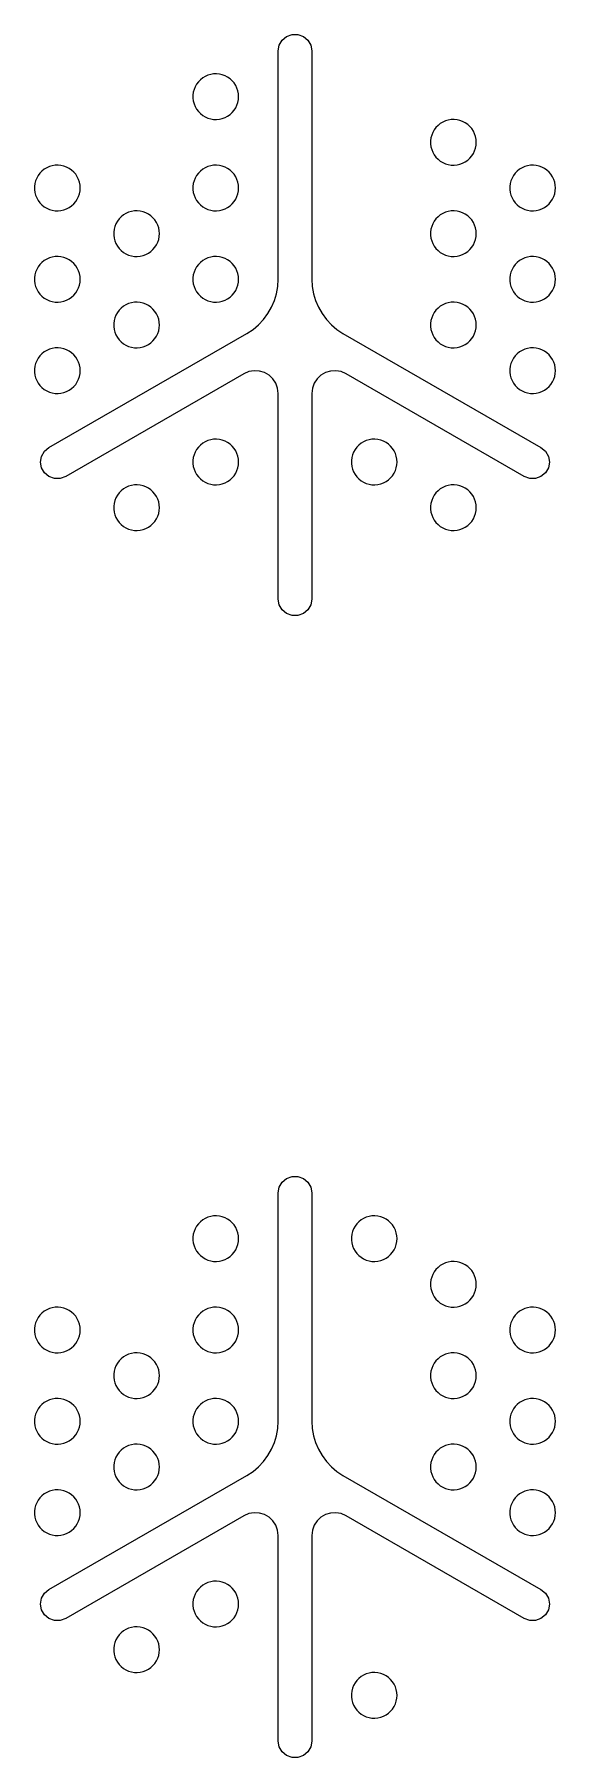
# Model space of a CAD drawing. Header units: metres. Extents: x 19 to 256, y 19 to 256.
# Drawn here: x 194.3 to 205.7, y 143.64 to 181.36 of the extents above; entities that cross this region are included whole.
import ezdxf

# ---------------------------------------------------------------- set-up
doc = ezdxf.new("R2010")
doc.units = ezdxf.units.M

msp = doc.modelspace()

# ---------------------------------------------------------------- linework, layer by layer
for points in [[(199.634, 181), (199.656, 181.125), (199.72, 181.235), (199.817, 181.317), (199.936, 181.36), (200.064, 181.36), (200.183, 181.317), (200.28, 181.235), (200.344, 181.125), (200.366, 181), (200.366, 176), (200.375, 175.841), (200.403, 175.685), (200.448, 175.533), (200.511, 175.387), (200.591, 175.249), (200.686, 175.122), (200.795, 175.006), (200.916, 174.904), (201.049, 174.817), (205.379, 172.317), (205.477, 172.235), (205.54, 172.125), (205.562, 172), (205.54, 171.875), (205.477, 171.765), (205.379, 171.683), (205.26, 171.64), (205.133, 171.64), (205.013, 171.683), (201.116, 173.933), (201.009, 173.979), (200.895, 173.999), (200.779, 173.992), (200.668, 173.959), (200.567, 173.901), (200.483, 173.821), (200.419, 173.724), (200.38, 173.615), (200.366, 173.5), (200.366, 169), (200.344, 168.875), (200.28, 168.765), (200.183, 168.683), (200.064, 168.64), (199.936, 168.64), (199.817, 168.683), (199.72, 168.765), (199.656, 168.875), (199.634, 169), (199.634, 173.5), (199.62, 173.615), (199.581, 173.724), (199.517, 173.821), (199.433, 173.901), (199.332, 173.959), (199.221, 173.992), (199.105, 173.999), (198.991, 173.979), (198.884, 173.933), (194.987, 171.683), (194.867, 171.64), (194.74, 171.64), (194.621, 171.683), (194.523, 171.765), (194.46, 171.875), (194.438, 172), (194.46, 172.125), (194.523, 172.235), (194.621, 172.317), (198.951, 174.817), (199.084, 174.904), (199.205, 175.006), (199.314, 175.122), (199.409, 175.249), (199.489, 175.387), (199.552, 175.533), (199.597, 175.685), (199.625, 175.841), (199.634, 176)], [(198.768, 180), (198.764, 180.064), (198.752, 180.127), (198.731, 180.188), (198.704, 180.245), (198.669, 180.299), (198.627, 180.348), (198.58, 180.391), (198.527, 180.428), (198.47, 180.457), (198.41, 180.479), (198.348, 180.494), (198.284, 180.5), (198.22, 180.498), (198.157, 180.487), (198.095, 180.469), (198.037, 180.443), (197.982, 180.41), (197.932, 180.37), (197.887, 180.324), (197.849, 180.273), (197.817, 180.217), (197.793, 180.158), (197.777, 180.096), (197.769, 180.032), (197.769, 179.968), (197.777, 179.904), (197.793, 179.842), (197.817, 179.783), (197.849, 179.727), (197.887, 179.676), (197.932, 179.63), (197.982, 179.59), (198.037, 179.557), (198.095, 179.531), (198.157, 179.513), (198.22, 179.502), (198.284, 179.5), (198.348, 179.506), (198.41, 179.521), (198.47, 179.543), (198.527, 179.572), (198.58, 179.609), (198.627, 179.652), (198.669, 179.701), (198.704, 179.755), (198.731, 179.812), (198.752, 179.873), (198.764, 179.936), (198.768, 180)], [(203.964, 179), (203.96, 179.064), (203.948, 179.127), (203.928, 179.188), (203.9, 179.245), (203.865, 179.299), (203.823, 179.348), (203.776, 179.391), (203.723, 179.428), (203.666, 179.457), (203.606, 179.479), (203.544, 179.494), (203.48, 179.5), (203.416, 179.498), (203.353, 179.487), (203.291, 179.469), (203.233, 179.443), (203.178, 179.41), (203.128, 179.37), (203.083, 179.324), (203.045, 179.273), (203.014, 179.217), (202.99, 179.158), (202.973, 179.096), (202.965, 179.032), (202.965, 178.968), (202.973, 178.904), (202.99, 178.842), (203.014, 178.783), (203.045, 178.727), (203.083, 178.676), (203.128, 178.63), (203.178, 178.59), (203.233, 178.557), (203.291, 178.531), (203.353, 178.513), (203.416, 178.502), (203.48, 178.5), (203.544, 178.506), (203.606, 178.521), (203.666, 178.543), (203.723, 178.572), (203.776, 178.609), (203.823, 178.652), (203.865, 178.701), (203.9, 178.755), (203.928, 178.812), (203.948, 178.873), (203.96, 178.936), (203.964, 179)], [(195.304, 178), (195.3, 178.064), (195.287, 178.127), (195.267, 178.188), (195.24, 178.245), (195.205, 178.299), (195.163, 178.348), (195.116, 178.391), (195.063, 178.428), (195.006, 178.457), (194.946, 178.479), (194.884, 178.494), (194.82, 178.5), (194.756, 178.498), (194.693, 178.487), (194.631, 178.469), (194.573, 178.443), (194.518, 178.41), (194.468, 178.37), (194.423, 178.324), (194.385, 178.273), (194.353, 178.217), (194.329, 178.158), (194.313, 178.096), (194.305, 178.032), (194.305, 177.968), (194.313, 177.904), (194.329, 177.842), (194.353, 177.783), (194.385, 177.727), (194.423, 177.676), (194.468, 177.63), (194.518, 177.59), (194.573, 177.557), (194.631, 177.531), (194.693, 177.513), (194.756, 177.502), (194.82, 177.5), (194.884, 177.506), (194.946, 177.521), (195.006, 177.543), (195.063, 177.572), (195.116, 177.609), (195.163, 177.652), (195.205, 177.701), (195.24, 177.755), (195.267, 177.812), (195.287, 177.873), (195.3, 177.936), (195.304, 178)], [(198.768, 178), (198.764, 178.064), (198.752, 178.127), (198.731, 178.188), (198.704, 178.245), (198.669, 178.299), (198.627, 178.348), (198.58, 178.391), (198.527, 178.428), (198.47, 178.457), (198.41, 178.479), (198.348, 178.494), (198.284, 178.5), (198.22, 178.498), (198.157, 178.487), (198.095, 178.469), (198.037, 178.443), (197.982, 178.41), (197.932, 178.37), (197.887, 178.324), (197.849, 178.273), (197.817, 178.217), (197.793, 178.158), (197.777, 178.096), (197.769, 178.032), (197.769, 177.968), (197.777, 177.904), (197.793, 177.842), (197.817, 177.783), (197.849, 177.727), (197.887, 177.676), (197.932, 177.63), (197.982, 177.59), (198.037, 177.557), (198.095, 177.531), (198.157, 177.513), (198.22, 177.502), (198.284, 177.5), (198.348, 177.506), (198.41, 177.521), (198.47, 177.543), (198.527, 177.572), (198.58, 177.609), (198.627, 177.652), (198.669, 177.701), (198.704, 177.755), (198.731, 177.812), (198.752, 177.873), (198.764, 177.936), (198.768, 178)], [(205.696, 178), (205.692, 178.064), (205.68, 178.127), (205.66, 178.188), (205.632, 178.245), (205.597, 178.299), (205.555, 178.348), (205.508, 178.391), (205.455, 178.428), (205.399, 178.457), (205.338, 178.479), (205.276, 178.494), (205.212, 178.5), (205.148, 178.498), (205.085, 178.487), (205.023, 178.469), (204.965, 178.443), (204.91, 178.41), (204.86, 178.37), (204.815, 178.324), (204.777, 178.273), (204.746, 178.217), (204.722, 178.158), (204.705, 178.096), (204.697, 178.032), (204.697, 177.968), (204.705, 177.904), (204.722, 177.842), (204.746, 177.783), (204.777, 177.727), (204.815, 177.676), (204.86, 177.63), (204.91, 177.59), (204.965, 177.557), (205.023, 177.531), (205.085, 177.513), (205.148, 177.502), (205.212, 177.5), (205.276, 177.506), (205.338, 177.521), (205.399, 177.543), (205.455, 177.572), (205.508, 177.609), (205.555, 177.652), (205.597, 177.701), (205.632, 177.755), (205.66, 177.812), (205.68, 177.873), (205.692, 177.936), (205.696, 178)], [(197.036, 177), (197.032, 177.064), (197.02, 177.127), (196.999, 177.188), (196.972, 177.245), (196.937, 177.299), (196.895, 177.348), (196.848, 177.391), (196.795, 177.428), (196.738, 177.457), (196.678, 177.479), (196.616, 177.494), (196.552, 177.5), (196.488, 177.498), (196.425, 177.487), (196.363, 177.469), (196.305, 177.443), (196.25, 177.41), (196.2, 177.37), (196.155, 177.324), (196.117, 177.273), (196.085, 177.217), (196.061, 177.158), (196.045, 177.096), (196.037, 177.032), (196.037, 176.968), (196.045, 176.904), (196.061, 176.842), (196.085, 176.783), (196.117, 176.727), (196.155, 176.676), (196.2, 176.63), (196.25, 176.59), (196.305, 176.557), (196.363, 176.531), (196.425, 176.513), (196.488, 176.502), (196.552, 176.5), (196.616, 176.506), (196.678, 176.521), (196.738, 176.543), (196.795, 176.572), (196.848, 176.609), (196.895, 176.652), (196.937, 176.701), (196.972, 176.755), (196.999, 176.812), (197.02, 176.873), (197.032, 176.936), (197.036, 177)], [(203.964, 177), (203.96, 177.064), (203.948, 177.127), (203.928, 177.188), (203.9, 177.245), (203.865, 177.299), (203.823, 177.348), (203.776, 177.391), (203.723, 177.428), (203.666, 177.457), (203.606, 177.479), (203.544, 177.494), (203.48, 177.5), (203.416, 177.498), (203.353, 177.487), (203.291, 177.469), (203.233, 177.443), (203.178, 177.41), (203.128, 177.37), (203.083, 177.324), (203.045, 177.273), (203.014, 177.217), (202.99, 177.158), (202.973, 177.096), (202.965, 177.032), (202.965, 176.968), (202.973, 176.904), (202.99, 176.842), (203.014, 176.783), (203.045, 176.727), (203.083, 176.676), (203.128, 176.63), (203.178, 176.59), (203.233, 176.557), (203.291, 176.531), (203.353, 176.513), (203.416, 176.502), (203.48, 176.5), (203.544, 176.506), (203.606, 176.521), (203.666, 176.543), (203.723, 176.572), (203.776, 176.609), (203.823, 176.652), (203.865, 176.701), (203.9, 176.755), (203.928, 176.812), (203.948, 176.873), (203.96, 176.936), (203.964, 177)], [(195.304, 176), (195.3, 176.064), (195.287, 176.127), (195.267, 176.188), (195.24, 176.245), (195.205, 176.299), (195.163, 176.348), (195.116, 176.391), (195.063, 176.428), (195.006, 176.457), (194.946, 176.479), (194.884, 176.494), (194.82, 176.5), (194.756, 176.498), (194.693, 176.487), (194.631, 176.469), (194.573, 176.443), (194.518, 176.41), (194.468, 176.37), (194.423, 176.324), (194.385, 176.273), (194.353, 176.217), (194.329, 176.158), (194.313, 176.096), (194.305, 176.032), (194.305, 175.968), (194.313, 175.904), (194.329, 175.842), (194.353, 175.783), (194.385, 175.727), (194.423, 175.676), (194.468, 175.63), (194.518, 175.59), (194.573, 175.557), (194.631, 175.531), (194.693, 175.513), (194.756, 175.502), (194.82, 175.5), (194.884, 175.506), (194.946, 175.521), (195.006, 175.543), (195.063, 175.572), (195.116, 175.609), (195.163, 175.652), (195.205, 175.701), (195.24, 175.755), (195.267, 175.812), (195.287, 175.873), (195.3, 175.936), (195.304, 176)], [(198.768, 176), (198.764, 176.064), (198.752, 176.127), (198.731, 176.188), (198.704, 176.245), (198.669, 176.299), (198.627, 176.348), (198.58, 176.391), (198.527, 176.428), (198.47, 176.457), (198.41, 176.479), (198.348, 176.494), (198.284, 176.5), (198.22, 176.498), (198.157, 176.487), (198.095, 176.469), (198.037, 176.443), (197.982, 176.41), (197.932, 176.37), (197.887, 176.324), (197.849, 176.273), (197.817, 176.217), (197.793, 176.158), (197.777, 176.096), (197.769, 176.032), (197.769, 175.968), (197.777, 175.904), (197.793, 175.842), (197.817, 175.783), (197.849, 175.727), (197.887, 175.676), (197.932, 175.63), (197.982, 175.59), (198.037, 175.557), (198.095, 175.531), (198.157, 175.513), (198.22, 175.502), (198.284, 175.5), (198.348, 175.506), (198.41, 175.521), (198.47, 175.543), (198.527, 175.572), (198.58, 175.609), (198.627, 175.652), (198.669, 175.701), (198.704, 175.755), (198.731, 175.812), (198.752, 175.873), (198.764, 175.936), (198.768, 176)], [(205.696, 176), (205.692, 176.064), (205.68, 176.127), (205.66, 176.188), (205.632, 176.245), (205.597, 176.299), (205.555, 176.348), (205.508, 176.391), (205.455, 176.428), (205.399, 176.457), (205.338, 176.479), (205.276, 176.494), (205.212, 176.5), (205.148, 176.498), (205.085, 176.487), (205.023, 176.469), (204.965, 176.443), (204.91, 176.41), (204.86, 176.37), (204.815, 176.324), (204.777, 176.273), (204.746, 176.217), (204.722, 176.158), (204.705, 176.096), (204.697, 176.032), (204.697, 175.968), (204.705, 175.904), (204.722, 175.842), (204.746, 175.783), (204.777, 175.727), (204.815, 175.676), (204.86, 175.63), (204.91, 175.59), (204.965, 175.557), (205.023, 175.531), (205.085, 175.513), (205.148, 175.502), (205.212, 175.5), (205.276, 175.506), (205.338, 175.521), (205.399, 175.543), (205.455, 175.572), (205.508, 175.609), (205.555, 175.652), (205.597, 175.701), (205.632, 175.755), (205.66, 175.812), (205.68, 175.873), (205.692, 175.936), (205.696, 176)], [(197.036, 175), (197.032, 175.064), (197.02, 175.127), (196.999, 175.188), (196.972, 175.245), (196.937, 175.299), (196.895, 175.348), (196.848, 175.391), (196.795, 175.428), (196.738, 175.457), (196.678, 175.479), (196.616, 175.494), (196.552, 175.5), (196.488, 175.498), (196.425, 175.487), (196.363, 175.469), (196.305, 175.443), (196.25, 175.41), (196.2, 175.37), (196.155, 175.324), (196.117, 175.273), (196.085, 175.217), (196.061, 175.158), (196.045, 175.096), (196.037, 175.032), (196.037, 174.968), (196.045, 174.904), (196.061, 174.842), (196.085, 174.783), (196.117, 174.727), (196.155, 174.676), (196.2, 174.63), (196.25, 174.59), (196.305, 174.557), (196.363, 174.531), (196.425, 174.513), (196.488, 174.502), (196.552, 174.5), (196.616, 174.506), (196.678, 174.521), (196.738, 174.543), (196.795, 174.572), (196.848, 174.609), (196.895, 174.652), (196.937, 174.701), (196.972, 174.755), (196.999, 174.812), (197.02, 174.873), (197.032, 174.936), (197.036, 175)], [(203.964, 175), (203.96, 175.064), (203.948, 175.127), (203.928, 175.188), (203.9, 175.245), (203.865, 175.299), (203.823, 175.348), (203.776, 175.391), (203.723, 175.428), (203.666, 175.457), (203.606, 175.479), (203.544, 175.494), (203.48, 175.5), (203.416, 175.498), (203.353, 175.487), (203.291, 175.469), (203.233, 175.443), (203.178, 175.41), (203.128, 175.37), (203.083, 175.324), (203.045, 175.273), (203.014, 175.217), (202.99, 175.158), (202.973, 175.096), (202.965, 175.032), (202.965, 174.968), (202.973, 174.904), (202.99, 174.842), (203.014, 174.783), (203.045, 174.727), (203.083, 174.676), (203.128, 174.63), (203.178, 174.59), (203.233, 174.557), (203.291, 174.531), (203.353, 174.513), (203.416, 174.502), (203.48, 174.5), (203.544, 174.506), (203.606, 174.521), (203.666, 174.543), (203.723, 174.572), (203.776, 174.609), (203.823, 174.652), (203.865, 174.701), (203.9, 174.755), (203.928, 174.812), (203.948, 174.873), (203.96, 174.936), (203.964, 175)], [(195.304, 174), (195.3, 174.064), (195.287, 174.127), (195.267, 174.188), (195.24, 174.245), (195.205, 174.299), (195.163, 174.348), (195.116, 174.391), (195.063, 174.428), (195.006, 174.457), (194.946, 174.479), (194.884, 174.494), (194.82, 174.5), (194.756, 174.498), (194.693, 174.487), (194.631, 174.469), (194.573, 174.443), (194.518, 174.41), (194.468, 174.37), (194.423, 174.324), (194.385, 174.273), (194.353, 174.217), (194.329, 174.158), (194.313, 174.096), (194.305, 174.032), (194.305, 173.968), (194.313, 173.904), (194.329, 173.842), (194.353, 173.783), (194.385, 173.727), (194.423, 173.676), (194.468, 173.63), (194.518, 173.59), (194.573, 173.557), (194.631, 173.531), (194.693, 173.513), (194.756, 173.502), (194.82, 173.5), (194.884, 173.506), (194.946, 173.521), (195.006, 173.543), (195.063, 173.572), (195.116, 173.609), (195.163, 173.652), (195.205, 173.701), (195.24, 173.755), (195.267, 173.812), (195.287, 173.873), (195.3, 173.936), (195.304, 174)], [(205.696, 174), (205.692, 174.064), (205.68, 174.127), (205.66, 174.188), (205.632, 174.245), (205.597, 174.299), (205.555, 174.348), (205.508, 174.391), (205.455, 174.428), (205.399, 174.457), (205.338, 174.479), (205.276, 174.494), (205.212, 174.5), (205.148, 174.498), (205.085, 174.487), (205.023, 174.469), (204.965, 174.443), (204.91, 174.41), (204.86, 174.37), (204.815, 174.324), (204.777, 174.273), (204.746, 174.217), (204.722, 174.158), (204.705, 174.096), (204.697, 174.032), (204.697, 173.968), (204.705, 173.904), (204.722, 173.842), (204.746, 173.783), (204.777, 173.727), (204.815, 173.676), (204.86, 173.63), (204.91, 173.59), (204.965, 173.557), (205.023, 173.531), (205.085, 173.513), (205.148, 173.502), (205.212, 173.5), (205.276, 173.506), (205.338, 173.521), (205.399, 173.543), (205.455, 173.572), (205.508, 173.609), (205.555, 173.652), (205.597, 173.701), (205.632, 173.755), (205.66, 173.812), (205.68, 173.873), (205.692, 173.936), (205.696, 174)], [(198.768, 172), (198.764, 172.064), (198.752, 172.127), (198.731, 172.188), (198.704, 172.245), (198.669, 172.299), (198.627, 172.348), (198.58, 172.391), (198.527, 172.428), (198.47, 172.457), (198.41, 172.479), (198.348, 172.494), (198.284, 172.5), (198.22, 172.498), (198.157, 172.487), (198.095, 172.469), (198.037, 172.443), (197.982, 172.41), (197.932, 172.37), (197.887, 172.324), (197.849, 172.273), (197.817, 172.217), (197.793, 172.158), (197.777, 172.096), (197.769, 172.032), (197.769, 171.968), (197.777, 171.904), (197.793, 171.842), (197.817, 171.783), (197.849, 171.727), (197.887, 171.676), (197.932, 171.63), (197.982, 171.59), (198.037, 171.557), (198.095, 171.531), (198.157, 171.513), (198.22, 171.502), (198.284, 171.5), (198.348, 171.506), (198.41, 171.521), (198.47, 171.543), (198.527, 171.572), (198.58, 171.609), (198.627, 171.652), (198.669, 171.701), (198.704, 171.755), (198.731, 171.812), (198.752, 171.873), (198.764, 171.936), (198.768, 172)], [(202.232, 172), (202.228, 172.064), (202.216, 172.127), (202.196, 172.188), (202.168, 172.245), (202.133, 172.299), (202.091, 172.348), (202.044, 172.391), (201.991, 172.428), (201.934, 172.457), (201.874, 172.479), (201.812, 172.494), (201.748, 172.5), (201.684, 172.498), (201.621, 172.487), (201.559, 172.469), (201.501, 172.443), (201.446, 172.41), (201.396, 172.37), (201.351, 172.324), (201.313, 172.273), (201.282, 172.217), (201.258, 172.158), (201.241, 172.096), (201.233, 172.032), (201.233, 171.968), (201.241, 171.904), (201.258, 171.842), (201.282, 171.783), (201.313, 171.727), (201.351, 171.676), (201.396, 171.63), (201.446, 171.59), (201.501, 171.557), (201.559, 171.531), (201.621, 171.513), (201.684, 171.502), (201.748, 171.5), (201.812, 171.506), (201.874, 171.521), (201.934, 171.543), (201.991, 171.572), (202.044, 171.609), (202.091, 171.652), (202.133, 171.701), (202.168, 171.755), (202.196, 171.812), (202.216, 171.873), (202.228, 171.936), (202.232, 172)], [(197.036, 171), (197.032, 171.064), (197.02, 171.127), (196.999, 171.188), (196.972, 171.245), (196.937, 171.299), (196.895, 171.348), (196.848, 171.391), (196.795, 171.428), (196.738, 171.457), (196.678, 171.479), (196.616, 171.494), (196.552, 171.5), (196.488, 171.498), (196.425, 171.487), (196.363, 171.469), (196.305, 171.443), (196.25, 171.41), (196.2, 171.37), (196.155, 171.324), (196.117, 171.273), (196.085, 171.217), (196.061, 171.158), (196.045, 171.096), (196.037, 171.032), (196.037, 170.968), (196.045, 170.904), (196.061, 170.842), (196.085, 170.783), (196.117, 170.727), (196.155, 170.676), (196.2, 170.63), (196.25, 170.59), (196.305, 170.557), (196.363, 170.531), (196.425, 170.513), (196.488, 170.502), (196.552, 170.5), (196.616, 170.506), (196.678, 170.521), (196.738, 170.543), (196.795, 170.572), (196.848, 170.609), (196.895, 170.652), (196.937, 170.701), (196.972, 170.755), (196.999, 170.812), (197.02, 170.873), (197.032, 170.936), (197.036, 171)], [(203.964, 171), (203.96, 171.064), (203.948, 171.127), (203.928, 171.188), (203.9, 171.245), (203.865, 171.299), (203.823, 171.348), (203.776, 171.391), (203.723, 171.428), (203.666, 171.457), (203.606, 171.479), (203.544, 171.494), (203.48, 171.5), (203.416, 171.498), (203.353, 171.487), (203.291, 171.469), (203.233, 171.443), (203.178, 171.41), (203.128, 171.37), (203.083, 171.324), (203.045, 171.273), (203.014, 171.217), (202.99, 171.158), (202.973, 171.096), (202.965, 171.032), (202.965, 170.968), (202.973, 170.904), (202.99, 170.842), (203.014, 170.783), (203.045, 170.727), (203.083, 170.676), (203.128, 170.63), (203.178, 170.59), (203.233, 170.557), (203.291, 170.531), (203.353, 170.513), (203.416, 170.502), (203.48, 170.5), (203.544, 170.506), (203.606, 170.521), (203.666, 170.543), (203.723, 170.572), (203.776, 170.609), (203.823, 170.652), (203.865, 170.701), (203.9, 170.755), (203.928, 170.812), (203.948, 170.873), (203.96, 170.936), (203.964, 171)], [(199.634, 156), (199.656, 156.125), (199.72, 156.235), (199.817, 156.317), (199.936, 156.36), (200.064, 156.36), (200.183, 156.317), (200.28, 156.235), (200.344, 156.125), (200.366, 156), (200.366, 151), (200.375, 150.841), (200.403, 150.685), (200.448, 150.533), (200.511, 150.387), (200.591, 150.249), (200.686, 150.122), (200.795, 150.006), (200.916, 149.904), (201.049, 149.817), (205.379, 147.317), (205.477, 147.235), (205.54, 147.125), (205.562, 147), (205.54, 146.875), (205.477, 146.765), (205.379, 146.683), (205.26, 146.64), (205.133, 146.64), (205.013, 146.683), (201.116, 148.933), (201.009, 148.979), (200.895, 148.999), (200.779, 148.992), (200.668, 148.959), (200.567, 148.901), (200.483, 148.821), (200.419, 148.724), (200.38, 148.615), (200.366, 148.5), (200.366, 144), (200.344, 143.875), (200.28, 143.765), (200.183, 143.683), (200.064, 143.64), (199.936, 143.64), (199.817, 143.683), (199.72, 143.765), (199.656, 143.875), (199.634, 144), (199.634, 148.5), (199.62, 148.615), (199.581, 148.724), (199.517, 148.821), (199.433, 148.901), (199.332, 148.959), (199.221, 148.992), (199.105, 148.999), (198.991, 148.979), (198.884, 148.933), (194.987, 146.683), (194.867, 146.64), (194.74, 146.64), (194.621, 146.683), (194.523, 146.765), (194.46, 146.875), (194.438, 147), (194.46, 147.125), (194.523, 147.235), (194.621, 147.317), (198.951, 149.817), (199.084, 149.904), (199.205, 150.006), (199.314, 150.122), (199.409, 150.249), (199.489, 150.387), (199.552, 150.533), (199.597, 150.685), (199.625, 150.841), (199.634, 151)], [(198.768, 155), (198.764, 155.064), (198.752, 155.127), (198.731, 155.188), (198.704, 155.245), (198.669, 155.299), (198.627, 155.348), (198.58, 155.391), (198.527, 155.428), (198.47, 155.457), (198.41, 155.479), (198.348, 155.494), (198.284, 155.5), (198.22, 155.498), (198.157, 155.487), (198.095, 155.469), (198.037, 155.443), (197.982, 155.41), (197.932, 155.37), (197.887, 155.324), (197.849, 155.273), (197.817, 155.217), (197.793, 155.158), (197.777, 155.096), (197.769, 155.032), (197.769, 154.968), (197.777, 154.904), (197.793, 154.842), (197.817, 154.783), (197.849, 154.727), (197.887, 154.676), (197.932, 154.63), (197.982, 154.59), (198.037, 154.557), (198.095, 154.531), (198.157, 154.513), (198.22, 154.502), (198.284, 154.5), (198.348, 154.506), (198.41, 154.521), (198.47, 154.543), (198.527, 154.572), (198.58, 154.609), (198.627, 154.652), (198.669, 154.701), (198.704, 154.755), (198.731, 154.812), (198.752, 154.873), (198.764, 154.936), (198.768, 155)], [(202.232, 155), (202.228, 155.064), (202.216, 155.127), (202.196, 155.188), (202.168, 155.245), (202.133, 155.299), (202.091, 155.348), (202.044, 155.391), (201.991, 155.428), (201.934, 155.457), (201.874, 155.479), (201.812, 155.494), (201.748, 155.5), (201.684, 155.498), (201.621, 155.487), (201.559, 155.469), (201.501, 155.443), (201.446, 155.41), (201.396, 155.37), (201.351, 155.324), (201.313, 155.273), (201.282, 155.217), (201.258, 155.158), (201.241, 155.096), (201.233, 155.032), (201.233, 154.968), (201.241, 154.904), (201.258, 154.842), (201.282, 154.783), (201.313, 154.727), (201.351, 154.676), (201.396, 154.63), (201.446, 154.59), (201.501, 154.557), (201.559, 154.531), (201.621, 154.513), (201.684, 154.502), (201.748, 154.5), (201.812, 154.506), (201.874, 154.521), (201.934, 154.543), (201.991, 154.572), (202.044, 154.609), (202.091, 154.652), (202.133, 154.701), (202.168, 154.755), (202.196, 154.812), (202.216, 154.873), (202.228, 154.936), (202.232, 155)], [(203.964, 154), (203.96, 154.064), (203.948, 154.127), (203.928, 154.188), (203.9, 154.245), (203.865, 154.299), (203.823, 154.348), (203.776, 154.391), (203.723, 154.428), (203.666, 154.457), (203.606, 154.479), (203.544, 154.494), (203.48, 154.5), (203.416, 154.498), (203.353, 154.487), (203.291, 154.469), (203.233, 154.443), (203.178, 154.41), (203.128, 154.37), (203.083, 154.324), (203.045, 154.273), (203.014, 154.217), (202.99, 154.158), (202.973, 154.096), (202.965, 154.032), (202.965, 153.968), (202.973, 153.904), (202.99, 153.842), (203.014, 153.783), (203.045, 153.727), (203.083, 153.676), (203.128, 153.63), (203.178, 153.59), (203.233, 153.557), (203.291, 153.531), (203.353, 153.513), (203.416, 153.502), (203.48, 153.5), (203.544, 153.506), (203.606, 153.521), (203.666, 153.543), (203.723, 153.572), (203.776, 153.609), (203.823, 153.652), (203.865, 153.701), (203.9, 153.755), (203.928, 153.812), (203.948, 153.873), (203.96, 153.936), (203.964, 154)], [(195.304, 153), (195.3, 153.064), (195.287, 153.127), (195.267, 153.188), (195.24, 153.245), (195.205, 153.299), (195.163, 153.348), (195.116, 153.391), (195.063, 153.428), (195.006, 153.457), (194.946, 153.479), (194.884, 153.494), (194.82, 153.5), (194.756, 153.498), (194.693, 153.487), (194.631, 153.469), (194.573, 153.443), (194.518, 153.41), (194.468, 153.37), (194.423, 153.324), (194.385, 153.273), (194.353, 153.217), (194.329, 153.158), (194.313, 153.096), (194.305, 153.032), (194.305, 152.968), (194.313, 152.904), (194.329, 152.842), (194.353, 152.783), (194.385, 152.727), (194.423, 152.676), (194.468, 152.63), (194.518, 152.59), (194.573, 152.557), (194.631, 152.531), (194.693, 152.513), (194.756, 152.502), (194.82, 152.5), (194.884, 152.506), (194.946, 152.521), (195.006, 152.543), (195.063, 152.572), (195.116, 152.609), (195.163, 152.652), (195.205, 152.701), (195.24, 152.755), (195.267, 152.812), (195.287, 152.873), (195.3, 152.936), (195.304, 153)], [(198.768, 153), (198.764, 153.064), (198.752, 153.127), (198.731, 153.188), (198.704, 153.245), (198.669, 153.299), (198.627, 153.348), (198.58, 153.391), (198.527, 153.428), (198.47, 153.457), (198.41, 153.479), (198.348, 153.494), (198.284, 153.5), (198.22, 153.498), (198.157, 153.487), (198.095, 153.469), (198.037, 153.443), (197.982, 153.41), (197.932, 153.37), (197.887, 153.324), (197.849, 153.273), (197.817, 153.217), (197.793, 153.158), (197.777, 153.096), (197.769, 153.032), (197.769, 152.968), (197.777, 152.904), (197.793, 152.842), (197.817, 152.783), (197.849, 152.727), (197.887, 152.676), (197.932, 152.63), (197.982, 152.59), (198.037, 152.557), (198.095, 152.531), (198.157, 152.513), (198.22, 152.502), (198.284, 152.5), (198.348, 152.506), (198.41, 152.521), (198.47, 152.543), (198.527, 152.572), (198.58, 152.609), (198.627, 152.652), (198.669, 152.701), (198.704, 152.755), (198.731, 152.812), (198.752, 152.873), (198.764, 152.936), (198.768, 153)], [(205.696, 153), (205.692, 153.064), (205.68, 153.127), (205.66, 153.188), (205.632, 153.245), (205.597, 153.299), (205.555, 153.348), (205.508, 153.391), (205.455, 153.428), (205.399, 153.457), (205.338, 153.479), (205.276, 153.494), (205.212, 153.5), (205.148, 153.498), (205.085, 153.487), (205.023, 153.469), (204.965, 153.443), (204.91, 153.41), (204.86, 153.37), (204.815, 153.324), (204.777, 153.273), (204.746, 153.217), (204.722, 153.158), (204.705, 153.096), (204.697, 153.032), (204.697, 152.968), (204.705, 152.904), (204.722, 152.842), (204.746, 152.783), (204.777, 152.727), (204.815, 152.676), (204.86, 152.63), (204.91, 152.59), (204.965, 152.557), (205.023, 152.531), (205.085, 152.513), (205.148, 152.502), (205.212, 152.5), (205.276, 152.506), (205.338, 152.521), (205.399, 152.543), (205.455, 152.572), (205.508, 152.609), (205.555, 152.652), (205.597, 152.701), (205.632, 152.755), (205.66, 152.812), (205.68, 152.873), (205.692, 152.936), (205.696, 153)], [(197.036, 152), (197.032, 152.064), (197.02, 152.127), (196.999, 152.188), (196.972, 152.245), (196.937, 152.299), (196.895, 152.348), (196.848, 152.391), (196.795, 152.428), (196.738, 152.457), (196.678, 152.479), (196.616, 152.494), (196.552, 152.5), (196.488, 152.498), (196.425, 152.487), (196.363, 152.469), (196.305, 152.443), (196.25, 152.41), (196.2, 152.37), (196.155, 152.324), (196.117, 152.273), (196.085, 152.217), (196.061, 152.158), (196.045, 152.096), (196.037, 152.032), (196.037, 151.968), (196.045, 151.904), (196.061, 151.842), (196.085, 151.783), (196.117, 151.727), (196.155, 151.676), (196.2, 151.63), (196.25, 151.59), (196.305, 151.557), (196.363, 151.531), (196.425, 151.513), (196.488, 151.502), (196.552, 151.5), (196.616, 151.506), (196.678, 151.521), (196.738, 151.543), (196.795, 151.572), (196.848, 151.609), (196.895, 151.652), (196.937, 151.701), (196.972, 151.755), (196.999, 151.812), (197.02, 151.873), (197.032, 151.936), (197.036, 152)], [(203.964, 152), (203.96, 152.064), (203.948, 152.127), (203.928, 152.188), (203.9, 152.245), (203.865, 152.299), (203.823, 152.348), (203.776, 152.391), (203.723, 152.428), (203.666, 152.457), (203.606, 152.479), (203.544, 152.494), (203.48, 152.5), (203.416, 152.498), (203.353, 152.487), (203.291, 152.469), (203.233, 152.443), (203.178, 152.41), (203.128, 152.37), (203.083, 152.324), (203.045, 152.273), (203.014, 152.217), (202.99, 152.158), (202.973, 152.096), (202.965, 152.032), (202.965, 151.968), (202.973, 151.904), (202.99, 151.842), (203.014, 151.783), (203.045, 151.727), (203.083, 151.676), (203.128, 151.63), (203.178, 151.59), (203.233, 151.557), (203.291, 151.531), (203.353, 151.513), (203.416, 151.502), (203.48, 151.5), (203.544, 151.506), (203.606, 151.521), (203.666, 151.543), (203.723, 151.572), (203.776, 151.609), (203.823, 151.652), (203.865, 151.701), (203.9, 151.755), (203.928, 151.812), (203.948, 151.873), (203.96, 151.936), (203.964, 152)], [(195.304, 151), (195.3, 151.064), (195.287, 151.127), (195.267, 151.188), (195.24, 151.245), (195.205, 151.299), (195.163, 151.348), (195.116, 151.391), (195.063, 151.428), (195.006, 151.457), (194.946, 151.479), (194.884, 151.494), (194.82, 151.5), (194.756, 151.498), (194.693, 151.487), (194.631, 151.469), (194.573, 151.443), (194.518, 151.41), (194.468, 151.37), (194.423, 151.324), (194.385, 151.273), (194.353, 151.217), (194.329, 151.158), (194.313, 151.096), (194.305, 151.032), (194.305, 150.968), (194.313, 150.904), (194.329, 150.842), (194.353, 150.783), (194.385, 150.727), (194.423, 150.676), (194.468, 150.63), (194.518, 150.59), (194.573, 150.557), (194.631, 150.531), (194.693, 150.513), (194.756, 150.502), (194.82, 150.5), (194.884, 150.506), (194.946, 150.521), (195.006, 150.543), (195.063, 150.572), (195.116, 150.609), (195.163, 150.652), (195.205, 150.701), (195.24, 150.755), (195.267, 150.812), (195.287, 150.873), (195.3, 150.936), (195.304, 151)], [(198.768, 151), (198.764, 151.064), (198.752, 151.127), (198.731, 151.188), (198.704, 151.245), (198.669, 151.299), (198.627, 151.348), (198.58, 151.391), (198.527, 151.428), (198.47, 151.457), (198.41, 151.479), (198.348, 151.494), (198.284, 151.5), (198.22, 151.498), (198.157, 151.487), (198.095, 151.469), (198.037, 151.443), (197.982, 151.41), (197.932, 151.37), (197.887, 151.324), (197.849, 151.273), (197.817, 151.217), (197.793, 151.158), (197.777, 151.096), (197.769, 151.032), (197.769, 150.968), (197.777, 150.904), (197.793, 150.842), (197.817, 150.783), (197.849, 150.727), (197.887, 150.676), (197.932, 150.63), (197.982, 150.59), (198.037, 150.557), (198.095, 150.531), (198.157, 150.513), (198.22, 150.502), (198.284, 150.5), (198.348, 150.506), (198.41, 150.521), (198.47, 150.543), (198.527, 150.572), (198.58, 150.609), (198.627, 150.652), (198.669, 150.701), (198.704, 150.755), (198.731, 150.812), (198.752, 150.873), (198.764, 150.936), (198.768, 151)], [(205.696, 151), (205.692, 151.064), (205.68, 151.127), (205.66, 151.188), (205.632, 151.245), (205.597, 151.299), (205.555, 151.348), (205.508, 151.391), (205.455, 151.428), (205.399, 151.457), (205.338, 151.479), (205.276, 151.494), (205.212, 151.5), (205.148, 151.498), (205.085, 151.487), (205.023, 151.469), (204.965, 151.443), (204.91, 151.41), (204.86, 151.37), (204.815, 151.324), (204.777, 151.273), (204.746, 151.217), (204.722, 151.158), (204.705, 151.096), (204.697, 151.032), (204.697, 150.968), (204.705, 150.904), (204.722, 150.842), (204.746, 150.783), (204.777, 150.727), (204.815, 150.676), (204.86, 150.63), (204.91, 150.59), (204.965, 150.557), (205.023, 150.531), (205.085, 150.513), (205.148, 150.502), (205.212, 150.5), (205.276, 150.506), (205.338, 150.521), (205.399, 150.543), (205.455, 150.572), (205.508, 150.609), (205.555, 150.652), (205.597, 150.701), (205.632, 150.755), (205.66, 150.812), (205.68, 150.873), (205.692, 150.936), (205.696, 151)], [(197.036, 150), (197.032, 150.064), (197.02, 150.127), (196.999, 150.188), (196.972, 150.245), (196.937, 150.299), (196.895, 150.348), (196.848, 150.391), (196.795, 150.428), (196.738, 150.457), (196.678, 150.479), (196.616, 150.494), (196.552, 150.5), (196.488, 150.498), (196.425, 150.487), (196.363, 150.469), (196.305, 150.443), (196.25, 150.41), (196.2, 150.37), (196.155, 150.324), (196.117, 150.273), (196.085, 150.217), (196.061, 150.158), (196.045, 150.096), (196.037, 150.032), (196.037, 149.968), (196.045, 149.904), (196.061, 149.842), (196.085, 149.783), (196.117, 149.727), (196.155, 149.676), (196.2, 149.63), (196.25, 149.59), (196.305, 149.557), (196.363, 149.531), (196.425, 149.513), (196.488, 149.502), (196.552, 149.5), (196.616, 149.506), (196.678, 149.521), (196.738, 149.543), (196.795, 149.572), (196.848, 149.609), (196.895, 149.652), (196.937, 149.701), (196.972, 149.755), (196.999, 149.812), (197.02, 149.873), (197.032, 149.936), (197.036, 150)], [(203.964, 150), (203.96, 150.064), (203.948, 150.127), (203.928, 150.188), (203.9, 150.245), (203.865, 150.299), (203.823, 150.348), (203.776, 150.391), (203.723, 150.428), (203.666, 150.457), (203.606, 150.479), (203.544, 150.494), (203.48, 150.5), (203.416, 150.498), (203.353, 150.487), (203.291, 150.469), (203.233, 150.443), (203.178, 150.41), (203.128, 150.37), (203.083, 150.324), (203.045, 150.273), (203.014, 150.217), (202.99, 150.158), (202.973, 150.096), (202.965, 150.032), (202.965, 149.968), (202.973, 149.904), (202.99, 149.842), (203.014, 149.783), (203.045, 149.727), (203.083, 149.676), (203.128, 149.63), (203.178, 149.59), (203.233, 149.557), (203.291, 149.531), (203.353, 149.513), (203.416, 149.502), (203.48, 149.5), (203.544, 149.506), (203.606, 149.521), (203.666, 149.543), (203.723, 149.572), (203.776, 149.609), (203.823, 149.652), (203.865, 149.701), (203.9, 149.755), (203.928, 149.812), (203.948, 149.873), (203.96, 149.936), (203.964, 150)], [(195.304, 149), (195.3, 149.064), (195.287, 149.127), (195.267, 149.188), (195.24, 149.245), (195.205, 149.299), (195.163, 149.348), (195.116, 149.391), (195.063, 149.428), (195.006, 149.457), (194.946, 149.479), (194.884, 149.494), (194.82, 149.5), (194.756, 149.498), (194.693, 149.487), (194.631, 149.469), (194.573, 149.443), (194.518, 149.41), (194.468, 149.37), (194.423, 149.324), (194.385, 149.273), (194.353, 149.217), (194.329, 149.158), (194.313, 149.096), (194.305, 149.032), (194.305, 148.968), (194.313, 148.904), (194.329, 148.842), (194.353, 148.783), (194.385, 148.727), (194.423, 148.676), (194.468, 148.63), (194.518, 148.59), (194.573, 148.557), (194.631, 148.531), (194.693, 148.513), (194.756, 148.502), (194.82, 148.5), (194.884, 148.506), (194.946, 148.521), (195.006, 148.543), (195.063, 148.572), (195.116, 148.609), (195.163, 148.652), (195.205, 148.701), (195.24, 148.755), (195.267, 148.812), (195.287, 148.873), (195.3, 148.936), (195.304, 149)], [(205.696, 149), (205.692, 149.064), (205.68, 149.127), (205.66, 149.188), (205.632, 149.245), (205.597, 149.299), (205.555, 149.348), (205.508, 149.391), (205.455, 149.428), (205.399, 149.457), (205.338, 149.479), (205.276, 149.494), (205.212, 149.5), (205.148, 149.498), (205.085, 149.487), (205.023, 149.469), (204.965, 149.443), (204.91, 149.41), (204.86, 149.37), (204.815, 149.324), (204.777, 149.273), (204.746, 149.217), (204.722, 149.158), (204.705, 149.096), (204.697, 149.032), (204.697, 148.968), (204.705, 148.904), (204.722, 148.842), (204.746, 148.783), (204.777, 148.727), (204.815, 148.676), (204.86, 148.63), (204.91, 148.59), (204.965, 148.557), (205.023, 148.531), (205.085, 148.513), (205.148, 148.502), (205.212, 148.5), (205.276, 148.506), (205.338, 148.521), (205.399, 148.543), (205.455, 148.572), (205.508, 148.609), (205.555, 148.652), (205.597, 148.701), (205.632, 148.755), (205.66, 148.812), (205.68, 148.873), (205.692, 148.936), (205.696, 149)], [(198.768, 147), (198.764, 147.064), (198.752, 147.127), (198.731, 147.188), (198.704, 147.245), (198.669, 147.299), (198.627, 147.348), (198.58, 147.391), (198.527, 147.428), (198.47, 147.457), (198.41, 147.479), (198.348, 147.494), (198.284, 147.5), (198.22, 147.498), (198.157, 147.487), (198.095, 147.469), (198.037, 147.443), (197.982, 147.41), (197.932, 147.37), (197.887, 147.324), (197.849, 147.273), (197.817, 147.217), (197.793, 147.158), (197.777, 147.096), (197.769, 147.032), (197.769, 146.968), (197.777, 146.904), (197.793, 146.842), (197.817, 146.783), (197.849, 146.727), (197.887, 146.676), (197.932, 146.63), (197.982, 146.59), (198.037, 146.557), (198.095, 146.531), (198.157, 146.513), (198.22, 146.502), (198.284, 146.5), (198.348, 146.506), (198.41, 146.521), (198.47, 146.543), (198.527, 146.572), (198.58, 146.609), (198.627, 146.652), (198.669, 146.701), (198.704, 146.755), (198.731, 146.812), (198.752, 146.873), (198.764, 146.936), (198.768, 147)], [(197.036, 146), (197.032, 146.064), (197.02, 146.127), (196.999, 146.188), (196.972, 146.245), (196.937, 146.299), (196.895, 146.348), (196.848, 146.391), (196.795, 146.428), (196.738, 146.457), (196.678, 146.479), (196.616, 146.494), (196.552, 146.5), (196.488, 146.498), (196.425, 146.487), (196.363, 146.469), (196.305, 146.443), (196.25, 146.41), (196.2, 146.37), (196.155, 146.324), (196.117, 146.273), (196.085, 146.217), (196.061, 146.158), (196.045, 146.096), (196.037, 146.032), (196.037, 145.968), (196.045, 145.904), (196.061, 145.842), (196.085, 145.783), (196.117, 145.727), (196.155, 145.676), (196.2, 145.63), (196.25, 145.59), (196.305, 145.557), (196.363, 145.531), (196.425, 145.513), (196.488, 145.502), (196.552, 145.5), (196.616, 145.506), (196.678, 145.521), (196.738, 145.543), (196.795, 145.572), (196.848, 145.609), (196.895, 145.652), (196.937, 145.701), (196.972, 145.755), (196.999, 145.812), (197.02, 145.873), (197.032, 145.936), (197.036, 146)], [(202.232, 145), (202.228, 145.064), (202.216, 145.127), (202.196, 145.188), (202.168, 145.245), (202.133, 145.299), (202.091, 145.348), (202.044, 145.391), (201.991, 145.428), (201.934, 145.457), (201.874, 145.479), (201.812, 145.494), (201.748, 145.5), (201.684, 145.498), (201.621, 145.487), (201.559, 145.469), (201.501, 145.443), (201.446, 145.41), (201.396, 145.37), (201.351, 145.324), (201.313, 145.273), (201.282, 145.217), (201.258, 145.158), (201.241, 145.096), (201.233, 145.032), (201.233, 144.968), (201.241, 144.904), (201.258, 144.842), (201.282, 144.783), (201.313, 144.727), (201.351, 144.676), (201.396, 144.63), (201.446, 144.59), (201.501, 144.557), (201.559, 144.531), (201.621, 144.513), (201.684, 144.502), (201.748, 144.5), (201.812, 144.506), (201.874, 144.521), (201.934, 144.543), (201.991, 144.572), (202.044, 144.609), (202.091, 144.652), (202.133, 144.701), (202.168, 144.755), (202.196, 144.812), (202.216, 144.873), (202.228, 144.936), (202.232, 145)]]:
    msp.add_lwpolyline(points, close=True)

doc.saveas('drawing.dxf')
